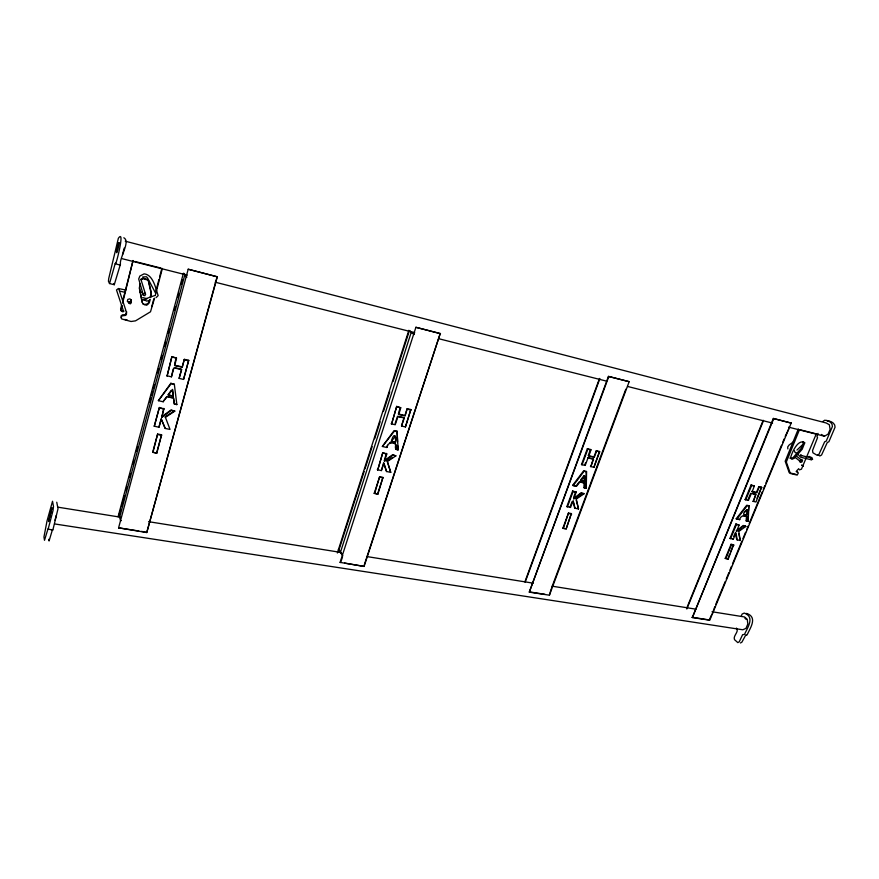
<?xml version="1.0" encoding="UTF-8"?>
<svg xmlns="http://www.w3.org/2000/svg" width="879" height="879" viewBox="0 0 879 879"><rect width="100%" height="100%" fill="white"/><g stroke="black" fill="none" stroke-linecap="round" stroke-linejoin="round"><path stroke-width="1.32" d="M584.106 487.713L584.194 482.813L579.382 481.736L576.02 486.065L572.614 485.362L583.722 470.726L586.579 471.759L586.271 488.263L584.106 487.713L586.271 488.263M584.315 475.704L584.172 481.077L580.569 480.516M584.48 487.9L584.568 483.087L579.843 482.044L576.547 486.285L572.614 485.362M585.93 488.087L586.238 471.254M629.166 381.684L608.422 376.399L529.29 592.149L549.419 595.193L629.166 381.684L608.422 376.399M174.69 411.251L171.152 409.889L161.659 416.745L162.219 417.118L171.196 410.416L174.69 411.251L165.296 417.404M175.141 367.796L181.546 369.257L179.118 378.366L183.546 379.42L188.688 360.302L184.326 359.335L182.206 366.862L174.525 365.246M398.242 413.899L404.889 415.547L407.175 408.713L410.845 409.537L405.439 426.941L401.527 426.007L404.01 417.624L397.539 416.283L395.154 423.403M746.601 521.038C750.259 514.852 740.338 513.819 739.733 519.632L736.195 518.808L746.721 505.238L748.897 505.7L748.15 521.357L746.139 520.84L746.48 516.336L743.348 515.621M746.974 509.809L746.557 514.742L744.392 514.468M748.15 521.357L748.106 516.006M748.501 510.853L748.897 505.7M121.093 317.802L121.895 315.88L125.664 315.396L126.477 314.374L126.532 311.43L125.488 310.803M55.014 520.247L56.223 515.523M122.5 254.734L124.192 248.076M130.586 301.563L131.092 299.596M130.927 302.222L131.421 300.244L129.872 298.838L127.807 299.398L127.312 301.376L128.872 302.783M121.621 305.046L120.61 308.979L120.841 310.243L122.599 311.188M122.961 299.805L133.048 260.503L122.61 303.09M121.928 305.716L121.148 310.924L122.917 311.858L123.983 311.133M126.554 312.166L125.334 314.715L122.456 314.803L121.027 315.946L121.588 318.923L131.048 321.494L135.531 320.846L150.496 311.792L154.55 298.179M140.113 283.62L139.431 287.488L142.376 302.596M149.551 299.86L148.013 303.727L144.453 304.552L142.859 303.563M150.155 297.552L151.155 293.322L148.155 280.192M150.221 299.354L149.309 302.815L146.716 305.266L143.211 304.222L142.024 301.936M150.825 297.047L151.386 292.905L148.518 280.819L146.914 279.115M151.792 306.562L153.836 298.816M155.88 291.07L158.934 279.456M159.615 276.874L161.659 269.128M155.231 295.586L162.384 268.436M118.061 516.775L183.414 273.226M119.764 513.149L120.83 509.183M121.544 506.535L124.389 495.932M125.807 490.636L126.873 486.658M129.367 477.385L130.433 473.418M132.927 464.145L133.993 460.167M136.476 450.894L137.542 446.928M149.639 401.89L150.705 397.923M151.419 395.264L152.485 391.298M153.199 388.65L154.264 384.672M157.462 372.751L158.528 368.773M161.022 359.511L162.088 355.534M164.571 346.26L165.648 342.283M168.131 333.02L169.197 329.043M174.174 310.496L175.251 306.529M177.734 297.256L178.8 293.278M181.294 284.005L182.36 280.038M119.621 517.434L184.744 275.127L186.82 277.237L184.14 273.413M118.588 527.839L188.194 269.227L217.311 276.808L146.76 532.542L118.588 527.839L138.827 530.993M171.91 356.588L167.12 375.904L171.91 356.588L176.514 358.094L174.756 365.631L182.305 367.224L184.326 359.335M159.363 407.504L154.297 426.194L159.363 407.504L163.923 408.944L161.769 416.866M173.196 369.004L171.427 376.827L173.932 367.883L181.645 369.565L179.118 378.366M174.646 363.686L176.305 357.566M163.736 408.383L161.89 417.14M154.297 426.194L158.945 427.249L161.351 419.14L165.263 428.48L170.021 429.413L165.186 416.756L174.712 410.735M152.682 452.224L157.627 434.039L161.582 434.797L156.792 453.157L152.682 452.224L156.792 453.157M152.924 452.443L157.627 434.039M156.627 452.949L161.582 434.797M188.688 360.302L183.546 379.42M217.157 276.61L146.76 532.542M408.856 330.295L337.349 552.99M338.294 551.99L338.997 549.782L338.404 549.683L342.854 555.814M339.426 548.474L364.17 471.452M365.005 468.837L372.136 446.642M374.652 438.808L380.113 421.832M383.464 411.394L389.76 391.814M393.111 381.365L409.054 331.757M340.316 552.682L411.229 332.328M340.096 562.384L415.899 327.296L440.236 333.504L364.104 566.417L340.096 562.384L340.7 562.472M341.063 561.362L342.491 556.923M396.704 406.395L391.594 423.975L396.704 406.395L400.747 407.746L398.78 414.58L405.142 415.91L407.175 408.713M382.794 452.641L377.761 469.88L382.794 452.641L386.793 453.938L384.53 461.387L392.935 455.168L395.88 455.882L392.737 454.652L384.09 460.728M398.605 412.778L400.055 408.328M391.078 423.766L395.22 424.755L397.923 416.635L404.274 417.954L401.527 426.007M384.486 459.508L386.474 453.388M377.278 469.65L381.376 470.584L383.947 463.211L386.716 471.627M374.256 493.284L379.64 476.715L382.98 477.363L377.915 494.13L374.256 493.284L377.915 494.13M374.63 493.515L379.64 476.715M377.596 493.899L382.563 478.637M410.845 409.537L405.439 426.941M364.324 564.79L440.236 333.504M524.928 581.766L599.511 378.442M525.202 582.074L599.841 378.662M120.005 265.073L115.16 263.711L109.534 283.554L114.27 284.708L120.434 264.205C119.247 257.997 130.806 241.406 123.829 237.769M529.29 592.149L608.762 376.619M587.37 448.653L587.853 449.169L582.085 464.771L581.491 464.551L587.37 448.653L590.963 449.861L588.853 456.113L594.292 457.256L596.621 451.114L596.314 450.63L593.94 456.882L588.392 455.729M572.625 490.998L573.086 491.537L567.427 506.831L566.856 506.59L572.625 490.998L576.184 492.163L573.789 498.997L581.437 493.229L583.942 493.833L581.14 492.723L573.591 498.58M585.568 462.75L584.656 465.233L585.183 465.43L587.996 457.992L593.556 459.201L590.842 466.65L593.193 458.882L587.688 457.618M588.271 455.465L590.534 449.345M572.075 501.601L569.999 507.205L570.515 507.436L573.174 500.667L575.086 508.326M573.701 497.25L575.778 491.636M562.846 528.235L568.482 513.028L571.35 513.578L566.131 528.993L562.846 528.235L564.757 528.587M563.329 528.477L568.482 513.028M571.35 513.578L566.131 528.993M599.456 451.323L593.918 467.309L599.709 451.795L596.314 450.63M551.21 588.875L549.452 595.028M551.693 587.59L625.782 389.243M687.015 607.455L763.159 420.305M686.829 609.015L763.532 420.536M791.21 423.019L709.792 620.189L692.355 617.563L773.322 418.459L791.265 423.107L773.322 418.459M692.355 617.563L773.707 418.679M751.116 484.933L751.655 485.439L745.755 499.821L745.106 499.591L751.116 484.933L754.336 486.032L752.149 491.8L756.852 492.778L759.225 487.109L758.841 486.647L756.423 492.416L751.633 491.416M735.899 523.983L736.415 524.51L730.614 538.629L729.988 538.387L735.899 523.983L739.085 525.049L736.624 531.356L743.634 525.961L745.81 526.499L738.821 531.388L740.228 540.508L736.756 539.706L735.273 532.707M748.304 499.041L750.655 493.328M745.106 499.591L748.436 500.393L751.303 493.526L755.995 494.492L753.325 501.437L755.654 494.251L753.226 493.668M733.734 536.432L734.756 533.949M725.296 558.341L731.064 544.288L733.547 544.76L728.273 559.033L725.296 558.341L728.273 559.033M729.988 538.387L733.295 539.146L735.998 532.894L737.25 539.926M725.845 558.583L731.504 544.793L731.064 544.288M728.251 557.627L729.702 554.122M730.658 551.781L733.547 544.76M757.039 498.184L761.555 487.241L758.841 486.647M752.82 501.25L755.984 502.008L761.555 487.241M709.792 618.827L711.188 615.454M714.781 606.752L712.1 614.399M715.825 604.236L725.219 581.513M726.263 578.986L728.867 572.679M729.911 570.152L731.471 566.373M732.515 563.846L741.909 541.123M742.953 538.596L745.557 532.289M746.601 529.762L748.161 525.983M749.205 523.455L762.247 491.899M763.291 489.383L764.851 485.593M765.895 483.065L781.541 445.203M782.585 442.675L784.156 438.896M785.2 436.369L788.771 428.908M798.341 428.941L785.189 461.244L789.243 472.759L796.022 474.374M816.283 433.863L801.45 469.199L799.363 469.869M741.096 616.487L742.118 614.047L744.26 613.07C755.226 616.926 747.524 627.705 744.469 634.462L742.623 634.638L739.25 641.802L737.811 642.604L734.525 639.659C732.679 635.924 739.371 631.583 736.569 628.551L736.382 628.078M818.063 433.391L816.965 436.445L817.536 437.665L812.537 450.52L812.899 452.751L817.195 455.344L818.931 454.355L824.656 441.796L826.238 441.104L832.402 426.535C832.798 422.612 827.952 419.942 824.568 420.272L823.118 421.36M170.976 383.837L158.374 400.67L170.823 383.299L174.405 384.562L170.823 383.299M166.691 396.616L163.087 401.637L167.109 396.803L173.559 398.132L174.383 404.076L176.866 404.582L174.306 384.035M171.185 390.342L168.054 394.814L173.086 396L172.482 389.375M397.297 431.71L394.407 431.106L382.365 446.466L394.111 430.578L397.055 431.193L398.154 449.817C391.353 449.652 400.879 440.544 389.738 442.686M387.705 445.444L386.782 447.488C387.551 440.379 399.407 442.049 396.055 449.389M391.792 439.907C395.583 427.073 399.055 447.905 391.188 441.269M573.207 485.593L584.106 471.232L586.579 471.759M580.481 480.176L583.931 475.638M736.844 519.049L747.172 505.733L749.304 506.183M745.007 511.853L746.645 509.743M140.706 279.346L142.87 278.116L145.903 278.863M141.058 279.962L143.222 278.731L148.013 280.148M156.088 297.64L158.165 295.586C155.77 288.861 153.287 274.6 144.079 273.863L139.86 276.039L138.706 278.984L143.31 294.926L143.046 293.905M387.189 460.948L392.561 457.443M796.956 450.092L803.813 443.499M395.88 455.882L387.43 461.497L390.737 472.408L386.408 471.43L383.585 462.837L381.376 470.584M165.109 428.304L161.121 418.778L158.945 427.249M794.506 441.093L789.078 445.038L787.716 446.939L787.826 448.927M738.459 530.828L741.469 528.773M743.469 527.4L745.469 526.027L745.81 526.499M576.02 498.481L583.7 493.35M583.942 493.833L576.294 499.063L578.525 508.996L574.668 508.117L573.207 501.711M56.75 502.228L58.025 508.688L52.993 529.521L52.663 530.147L47.971 528.96L44.499 540.299L43.95 536.981L47.026 520.961L52.52 501.261L53.509 506.458L53.026 510.501L48.059 529.455M788.551 427.139L824.48 436.226L828.095 434.116L830.117 429.337L829.326 424.722L826.216 422.986L125.257 241.198M740.437 642.988L741.876 642.186L745.875 634.825M154.616 295.575L145.815 298.739L147.101 298.739L142.706 297.596M142.695 276.962L146.419 276.742L147.573 277.94L155.55 293.125M799.483 461.673L800.824 461.2M800.516 459.97L801.857 459.508L802.582 460.475L801.978 461.914L800.637 462.387L799.901 461.42M140.168 292.487L142.321 291.993M148.386 300.772L146.463 301.09L144.09 299.387L145.09 300.2L142.673 299.981M827.194 420.953C830.589 420.634 835.435 423.293 835.05 427.216L828.886 441.774L827.304 442.456L821.579 454.992L819.843 455.981L817.69 454.674M798.802 468.639L796.792 470.704L798.33 473.012L797.165 475.099L790.375 473.495L786.331 461.969L799.505 429.622L814.998 433.534M745.952 613.553L746.875 613.498C757.863 617.333 750.172 628.111 747.106 634.869L746.381 635.264M808.933 456.377L811.998 457.717L812.625 459.387L810.669 459.64L800.659 457.223L798.253 454.63M744.952 618.311L746.172 619.354M54.674 523.95L742.788 629.782L745.985 628.364L747.831 624.002L747.227 619.266L744.524 616.948L712.012 611.751M141.442 531.399L145.343 532.015M344.568 563.076L364.104 566.417M530.345 592.05L544.958 594.325M692.026 617.256L709.331 619.959M57.783 507.161L120.093 517.127M148.529 521.665L340.876 552.419M366.609 556.528L533.223 583.173M552.177 586.194L695.761 609.147M121.258 520.654L120.555 520.544L118.709 514.369L119.412 514.479M157.78 434.6L161.659 435.347M379.926 477.264L383.2 477.901M568.856 513.556L571.669 514.094M731.504 544.793L733.943 545.266M566.856 506.59L570.515 507.436M159.637 408.076L163.923 408.944M383.178 453.201L386.793 453.938M573.086 491.537L576.184 492.163M736.415 524.51L739.085 525.049M158.374 400.67L163.395 401.824M173.449 397.868L174.284 403.922L176.866 404.582M382.365 446.466L386.782 447.488M395.803 449.213L398.154 449.817M736.195 518.808L739.733 519.632M746.139 520.84L747.721 521.17M168.186 396.781L172.13 397.605M166.735 375.718L171.427 376.827M581.491 464.551L585.183 465.43M590.424 466.463L593.918 467.309M172.196 357.138L176.514 358.094M184.381 359.841L188.666 360.786M397.11 406.933L400.747 407.746M407.384 409.207L410.987 410.01M587.853 449.169L590.963 449.861M596.621 451.114L599.709 451.795M751.655 485.439L754.336 486.032M759.225 487.109L761.895 487.702M124.752 319.429L127.136 319.978M796.143 471.408L797.176 472.287M120.115 291.18L125.455 292.465M125.84 290.07L118.39 288.51L116.5 289.982L123.368 310.792M745.469 526.027L743.26 525.477L736.108 530.971L736.624 531.356M134.707 261.437L161.066 268.095M122.038 258.668L187.227 275.149M215.168 282.203L414.723 332.647M438.665 338.701L606.301 381.068M627.584 386.452L772.597 423.107M217.311 276.808L188.194 269.227M440.5 333.723L415.899 327.296M747.831 500.184L748.436 500.393M732.712 538.915L733.295 539.146M740.228 540.508L738.756 533.707M789.88 458.047L790.825 458.574L793.133 457.563L801.044 448.521L803.505 443.104L803.01 441.643M578.525 508.996L576.184 500.008M821.393 434.446L824.48 436.226M797.11 453.597L794.924 452.235L794.407 450.729M795.286 457.487L800.286 461.442M390.737 472.408L387.134 461.189M796.286 455.948L801.274 459.893M410.262 331.13L414.229 334.536L409.647 330.976M144.376 293.19L145.54 294.267L144.925 295.652L143.376 295.421L142.739 294.355M811.02 459.299L811.482 459.772L810.647 458.86L811.273 457.915L800.923 455.443L801.67 455.685L800.703 454.663M338.997 549.782L342.206 554.803M144.804 293.07L145.54 294.267L141.233 280.39M115.16 263.711L115.676 263.019C115.523 266.996 125.631 227.936 118.357 238.297L108.743 278.434L108.436 281.236L109.534 283.554M118.995 289.532L125.774 310.144M113.71 283.521L114.27 284.708M139.332 288.114L141.783 300.684M52.663 530.147L52.487 529.543L49.07 540.981L48.784 539.299M397.055 431.193L397.561 441.741M397.747 445.697L397.934 449.652M584.689 476.121L584.557 481.395L580.92 480.769L584.689 476.121M51.982 507.941L48.543 521.522L51.982 507.941M128.982 301.86L128.938 303.332L130.4 303.826L131.345 302.673L130.477 301.453L128.982 301.86M804.724 442.873L802.208 449.213L794.275 458.278L791.968 459.288L790.606 457.673C791.792 452.883 797.638 439.28 804.175 442.335L804.724 442.873M747.414 510.216C750.589 519.126 737.613 514.512 747.414 510.216M168.307 394.979L173.35 396.187L172.526 389.617L168.307 394.979M391.419 441.225L395.66 442.247L395.374 436.314L391.419 441.225M119.006 242.736L118.643 242.967A7.999 1.318 -77.6 0 0 116.38 251.932L116.797 252.712A7.955 1.297 -77.6 0 0 119.061 243.725L119.006 242.736M803.34 466.145L801.758 465.189L803.34 466.145"/></g></svg>
